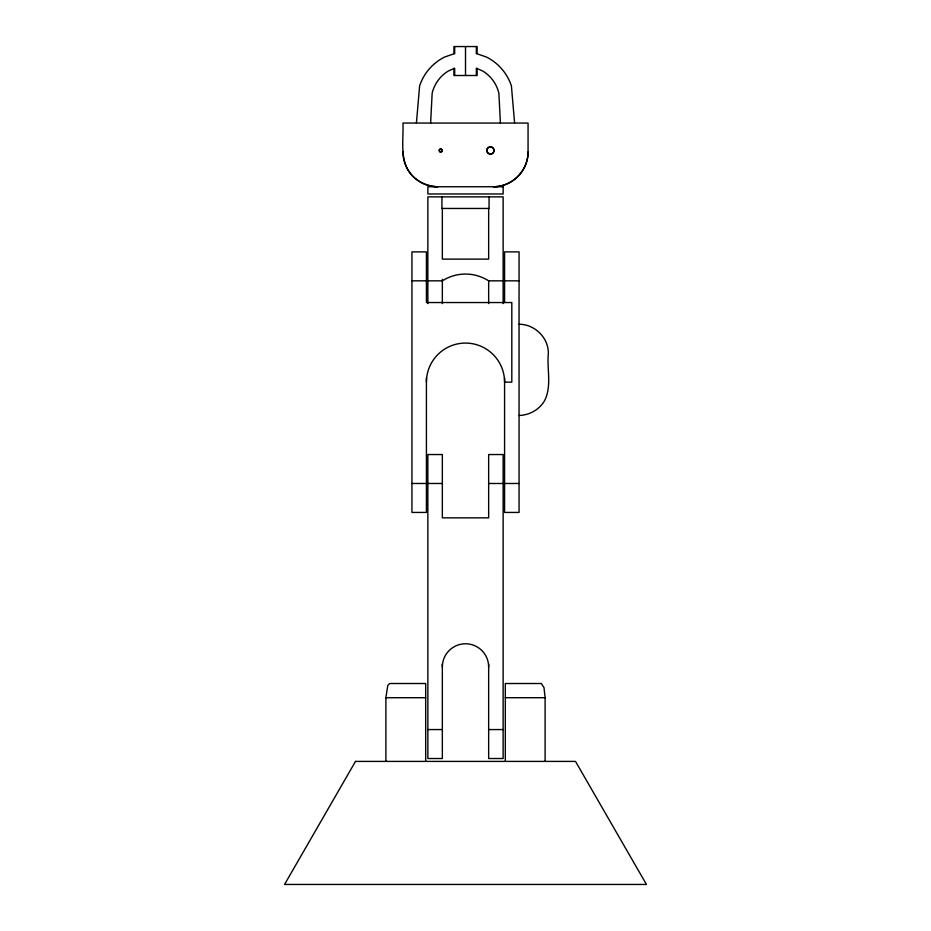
<?xml version="1.0" encoding="UTF-8"?>
<svg xmlns="http://www.w3.org/2000/svg" width="931" height="931" viewBox="0 0 931 931"><rect width="100%" height="100%" fill="white"/><g stroke="black" fill="none" stroke-linecap="round" stroke-linejoin="round"><path stroke-width="1.4" d="M385.888 761.407L385.888 697.715L387.785 685.414L389.67 683.517L425.688 683.517L425.688 761.407M430.622 123.101L432.159 93.158A35.622 35.622 0 0 1 448.172 71.093L453.932 68.522M416.448 122.811L419.613 85.92A49.669 49.669 0 0 1 444.424 57.117L453.932 53.789L453.932 46.55L477.091 46.55L477.091 53.789L486.599 57.117A49.669 49.669 0 0 1 511.41 85.92L514.575 122.811M528.063 151.997C528.18 170.594 511.91 186.863 493.314 186.747A34.738 34.738 0 0 0 528.063 151.997L528.063 123.055L402.972 123.055C403.693 140.918 398.829 162.483 413.143 176.564C419.811 182.86 428.539 186.479 437.71 186.747A34.738 34.738 0 0 1 402.972 151.997M519.056 415.447C529.332 415.284 539.096 409.768 544.437 400.97C552.106 386.284 546.718 368.944 548.359 353.21C548.44 337.581 534.603 324.139 519.056 324.256M411.944 280.836L426.421 280.836M427.864 280.836L442.341 280.836A42.966 42.966 0 0 1 488.659 280.836L503.136 280.836M504.579 280.836L519.056 280.836M411.944 483.48L426.421 483.48M427.864 483.48L442.341 483.48M488.659 483.48L503.136 483.48M504.579 483.48L519.056 483.48M385.888 697.715L425.688 697.715M505.312 697.715L545.112 697.715L545.112 761.407M427.864 729.567L442.341 729.567M488.659 729.567L503.136 729.567M477.091 68.522L482.852 71.093A35.622 35.622 0 0 1 498.876 93.158L500.413 123.101M545.112 697.715L544.007 687.672L541.33 683.517L505.312 683.517L505.312 761.407M504.579 302.54L504.579 251.882L519.056 251.882L519.056 512.434L504.579 512.434L504.579 377.811M503.136 303.599L503.136 196.872L427.864 196.872L427.864 303.599M489.066 196.872L489.066 208.451L441.934 208.451L441.934 196.872M488.659 208.451L488.659 259.121L442.341 259.121L442.341 208.451M488.659 280.836L488.659 303.599M488.659 664.047L488.659 758.521L503.136 758.521L503.136 454.537L488.659 454.537L488.659 517.845L442.341 517.845L442.341 454.537L427.864 454.537L427.864 758.521L442.341 758.521L442.341 664.047M477.091 68.266L477.091 75.504L453.932 75.504L453.932 68.266M476.346 46.55L476.346 53.789M476.346 68.266L476.346 75.504M465.512 46.55L465.512 75.504M454.677 46.55L454.677 53.789M454.677 68.266L454.677 75.504M442.341 279.381L442.341 303.599M426.421 377.811L426.421 512.434L411.944 512.434L411.944 251.882L426.421 251.882L426.421 302.54L511.817 302.54L511.817 382.152L504.579 382.152A39.079 39.079 0 0 0 465.5 343.074A39.079 39.079 0 0 0 426.421 382.152M439.746 149.204A1.443 1.443 0 0 1 442.016 150.1A1.443 1.443 0 0 1 440.235 151.776A1.443 1.443 0 0 1 439.467 149.46M442.341 666.945A23.159 23.159 0 0 1 465.5 643.775A23.159 23.159 0 0 1 488.659 666.945M355.491 761.407L284.56 884.45L646.44 884.45L575.509 761.407L355.491 761.407M503.147 186.747L427.876 186.747L427.876 193.974L503.147 193.974L503.147 186.747M487.984 153.021A3.619 3.619 0 0 0 493.965 151.171A3.619 3.619 0 0 0 489.369 146.912A3.619 3.619 0 0 0 487.984 153.021M487.914 153.208A3.619 3.619 0 0 0 493.942 151.497A3.619 3.619 0 0 0 489.45 147.133A3.619 3.619 0 0 0 487.914 153.208M440.037 151.823A1.443 1.443 0 0 0 442.272 150.682A1.443 1.443 0 0 0 440.177 149.321A1.443 1.443 0 0 0 440.037 151.823"/></g></svg>
